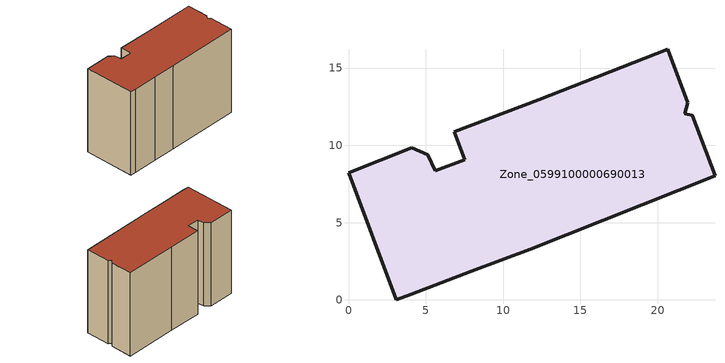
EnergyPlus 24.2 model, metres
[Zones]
Zone_0599100000690013
 floor ground (C_G): 7.94,1.84 4.06,0.35 3.09,0 0,8.24 4.08,9.85 5.14,9.4 5.61,8.34 7.53,9.08 6.85,10.88 12.3,12.96 20.66,16.22 21.95,12.77 21.75,12.05 22.26,11.94 23.71,8.04 11.77,3.27 z0
 wall outside (C_F): 4.06,0.35 7.94,1.84 11.77,3.27 23.71,8.04 22.26,11.94 21.75,12.05 21.95,12.77 20.66,16.22 12.3,12.96 6.85,10.88 7.53,9.08 5.61,8.34 5.14,9.4 4.08,9.85 0,8.24 3.09,0 4.06,0.35 z0:15.1
 roof outside (C_R): 21.95,12.77 20.66,16.22 12.3,12.96 6.85,10.88 7.53,9.08 5.61,8.34 5.14,9.4 4.08,9.85 0,8.24 3.09,0 4.06,0.35 7.94,1.84 11.77,3.27 23.71,8.04 22.26,11.94 21.75,12.05 z15.1
[BUILDING]
Pand.0599100000690013: North Axis=0; Terrain=City; Loads Convergence Tolerance Value=0.04; Temperature Convergence Tolerance Value=0.4; Solar Distribution=FullExterior; Maximum Number of Warmup Days=25; Minimum Number of Warmup Days=1
[Site:Location]
Rotterdam.The.Hague.AP_ZH_NLD Design_Conditions: Latitude=51.96; Longitude=4.45; Time Zone=1; Elevation=-4.5
[SITE:GROUNDTEMPERATURE:BUILDINGSURFACE]
18, 18, 18, 18, 18, 18, 18, 18, 18, 18, 18, 18
[MATERIAL] Thermal Absorptance=0.9; Solar Absorptance=0.7; Visible Absorptance=0.7
Name | Roughness | Thickness | Conductivity | Density | Specific Heat
G.TI.1946 | MediumSmooth | 0.15 | 1 | 540 | 1210
F.TI.1946 | Rough | 0.3 | 0.857143 | 1920 | 840
R.TI.1946 | MediumRough | 0.2 | 0.1 | 1500 | 1000
[CONSTRUCTION]
C_G: G.TI.1946
C_F: F.TI.1946
C_R: R.TI.1946
[ZONE]
Zone_0599100000690013: Type=1; Multiplier=1; Ceiling Height=Autocalculate; Volume=Autocalculate; Floor Area=autocalculate; Part of Total Floor Area=Yes
[ZONEINFILTRATION:DESIGNFLOWRATE]
Infil_Zone_0599100000690013: Zone or ZoneList or Space or SpaceList=Zone_0599100000690013; Schedule=AlwaysOn; Design Flow Rate Calculation Method=Flow/Area; Flow Rate per Floor Area=0.003; Constant Term Coefficient=1; Temperature Term Coefficient=0; Velocity Term Coefficient=0; Velocity Squared Term Coefficient=0
[HVACTEMPLATE:ZONE:IDEALLOADSAIRSYSTEM]
Zone_0599100000690013: Maximum Heating Supply Air Temperature=50; Minimum Cooling Supply Air Temperature=13; Maximum Heating Supply Air Humidity Ratio=0.0156; Minimum Cooling Supply Air Humidity Ratio=0.0077; Heating Limit=NoLimit; Cooling Limit=NoLimit; Dehumidification Control Type=ConstantSensibleHeatRatio; Cooling Sensible Heat Ratio=0.7; Dehumidification Setpoint=60; Humidification Control Type=None; Humidification Setpoint=30; Outdoor Air Method=None; Outdoor Air Flow Rate per Person=0.00944; Outdoor Air Flow Rate per Zone Floor Area=0; Outdoor Air Flow Rate per Zone=0; Demand Controlled Ventilation Type=None; Outdoor Air Economizer Type=NoEconomizer; Heat Recovery Type=None; Sensible Heat Recovery Effectiveness=0.7; Latent Heat Recovery Effectiveness=0.65
[ZONECONTROL:THERMOSTAT]
ThermostatControl_Zone_0599100000690013: Zone or ZoneList=Zone_0599100000690013; Control Type Schedule=DualSetpointControlType; Control 1=Thermostat_Zone_0599100000690013; Temperature Difference Between Cutout And Setpoint=0
[THERMOSTATSETPOINT:DUALSETPOINT]
Thermostat_Zone_0599100000690013: Heating Setpoint Temperature Schedule=HeatingSetpoint_Zone_0599100000690013; Cooling Setpoint Temperature Schedule=CoolingSetpoint_Zone_0599100000690013
[SCHEDULE:COMPACT]
HeatingSetpoint_Zone_0599100000690013: Through: 12/31, For: AllDays, Until: 24:00, 21
CoolingSetpoint_Zone_0599100000690013: Through: 12/31, For: AllDays, Until: 24:00, 24
DualSetpointControlType: Through: 12/31, For: AllDays, Until: 24:00, 4
AlwaysOn: Through: 12/31, For: AllDays, Until: 24:00, 1
